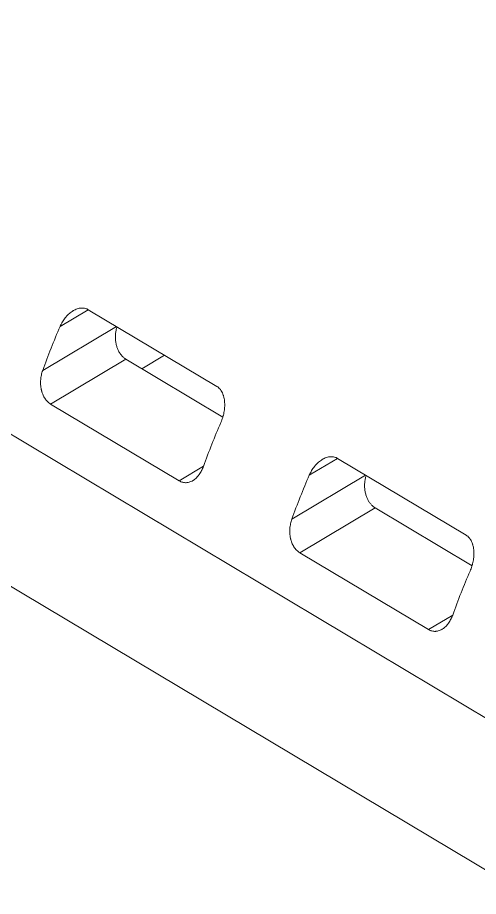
# Model space of a CAD drawing. Header units: millimetres. Extents: x 7939 to 8557, y 3805 to 4021.
# Drawn here: x 8355.13 to 8374.74, y 3808.26 to 3845.66 of the extents above; entities that cross this region are included whole.
import ezdxf

# ---------------------------------------------------------------- set-up
doc = ezdxf.new("R2010")
doc.units = ezdxf.units.MM
doc.layers.add('linea_gruesa', color=1, linetype='Continuous', lineweight=40)

msp = doc.modelspace()

# ---------------------------------------------------------------- linework, layer by layer
at = {"layer": 'linea_gruesa', "linetype": 'Continuous', "lineweight": 15, "extrusion": (-0.253745, -3.38569e-15, 0.967271)}
for p, q in [((8375.301, 3815.708, 91.105), (8313.744, 3852.446, 74.957)), ((8315.378, 3844.999, 75.385), (8376.935, 3808.261, 91.533)), ((8356.945, 3832.517, 86.289), (8358.139, 3833.229, 86.603)), ((8363.61, 3829.964, 88.038), (8358.139, 3833.229, 86.603)), ((8356.203, 3830.645, 86.095), (8359.336, 3832.515, 86.917)), ((8356.538, 3829.212, 86.183), (8359.742, 3831.124, 87.023)), ((8359.742, 3831.124, 87.023), (8363.866, 3828.662, 88.105)), ((8360.426, 3830.715, 87.203), (8361.389, 3831.29, 87.455)), ((8356.538, 3829.212, 86.183), (8362.01, 3825.946, 87.618)), ((8367.546, 3826.189, 89.07), (8368.74, 3826.902, 89.384)), ((8374.212, 3823.637, 90.819), (8368.74, 3826.902, 89.384)), ((8362.01, 3825.946, 87.618), (8363.043, 3826.563, 87.889)), ((8366.805, 3824.318, 88.876), (8369.937, 3826.188, 89.698)), ((8367.139, 3822.885, 88.964), (8370.343, 3824.797, 89.804)), ((8370.343, 3824.797, 89.804), (8374.468, 3822.335, 90.886)), ((8367.139, 3822.885, 88.964), (8372.611, 3819.619, 90.399)), ((8372.611, 3819.619, 90.399), (8373.644, 3820.236, 90.67))]:
    msp.add_line(p, q, dxfattribs=at)
for centre, radius, start, end in [((-3819.617, 8134.144, -2037.069), 31.573, 245.8859, 249.5569), ((-3815.517, 8141.259, -2037.069), 31.62, 245.8886, 249.5542), ((-3813.29, 8145.104, -2037.069), 31.573, 245.8859, 249.5569), ((-3809.19, 8152.219, -2037.069), 31.62, 245.8886, 249.5542)]:
    msp.add_arc(centre, radius, start, end, dxfattribs=at)
at = {"layer": 'linea_gruesa', "linetype": 'Continuous', "lineweight": 15}
for points, knots in [([(8358.139, 3833.229, 86.603), (8358.132, 3833.233, 86.601), (8358.126, 3833.237, 86.599), (8358.113, 3833.244, 86.596), (8358.107, 3833.247, 86.594), (8358.087, 3833.257, 86.589), (8358.073, 3833.262, 86.585), (8358.033, 3833.278, 86.575), (8358.005, 3833.285, 86.567), (8357.962, 3833.294, 86.556), (8357.948, 3833.296, 86.552), (8357.926, 3833.298, 86.547), (8357.919, 3833.299, 86.545), (8357.904, 3833.3, 86.541), (8357.897, 3833.3, 86.539), (8357.86, 3833.301, 86.529), (8357.83, 3833.299, 86.522), (8357.771, 3833.292, 86.506), (8357.742, 3833.286, 86.498), (8357.682, 3833.27, 86.483), (8357.653, 3833.26, 86.475), (8357.595, 3833.236, 86.46), (8357.567, 3833.223, 86.453), (8357.525, 3833.201, 86.441), (8357.511, 3833.193, 86.438), (8357.49, 3833.18, 86.432), (8357.483, 3833.176, 86.431), (8357.469, 3833.167, 86.427), (8357.462, 3833.163, 86.425), (8357.428, 3833.14, 86.416), (8357.402, 3833.121, 86.409), (8357.35, 3833.079, 86.396), (8357.325, 3833.057, 86.389), (8357.276, 3833.011, 86.376), (8357.252, 3832.987, 86.37), (8357.223, 3832.955, 86.362), (8357.217, 3832.949, 86.361), (8357.206, 3832.936, 86.358), (8357.2, 3832.929, 86.356), (8357.184, 3832.909, 86.352), (8357.173, 3832.896, 86.349), (8357.14, 3832.855, 86.341), (8357.12, 3832.827, 86.335), (8357.08, 3832.769, 86.325), (8357.061, 3832.74, 86.32), (8357.025, 3832.679, 86.31), (8357.008, 3832.647, 86.306), (8356.987, 3832.607, 86.3), (8356.983, 3832.599, 86.299), (8356.975, 3832.583, 86.297), (8356.967, 3832.566, 86.295), (8356.96, 3832.55, 86.293), (8356.954, 3832.537, 86.292), (8356.951, 3832.531, 86.291), (8356.949, 3832.525, 86.29), (8356.947, 3832.521, 86.29), (8356.946, 3832.519, 86.29), (8356.945, 3832.517, 86.289)], [0, 0, 0, 0, 0.015625, 0.015625, 0.03125, 0.03125, 0.0625, 0.0625, 0.125, 0.125, 0.15625, 0.15625, 0.171875, 0.171875, 0.1875, 0.1875, 0.25, 0.25, 0.3125, 0.3125, 0.375, 0.375, 0.4375, 0.4375, 0.46875, 0.46875, 0.484375, 0.484375, 0.5, 0.5, 0.5625, 0.5625, 0.625, 0.625, 0.6875, 0.6875, 0.703125, 0.703125, 0.71875, 0.71875, 0.75, 0.75, 0.8125, 0.8125, 0.875, 0.875, 0.9375, 0.9375, 0.953125, 0.953125, 0.96875, 0.984375, 0.984375, 0.992188, 0.996094, 0.996094, 1, 1, 1, 1]), ([(8359.361, 3832.5, 86.923), (8359.358, 3832.487, 86.922), (8359.346, 3832.45, 86.919), (8359.33, 3832.385, 86.915), (8359.315, 3832.307, 86.911), (8359.304, 3832.227, 86.908), (8359.297, 3832.147, 86.906), (8359.295, 3832.066, 86.906), (8359.298, 3831.985, 86.906), (8359.304, 3831.904, 86.908), (8359.316, 3831.824, 86.911), (8359.332, 3831.747, 86.915), (8359.351, 3831.674, 86.921), (8359.374, 3831.604, 86.927), (8359.401, 3831.537, 86.934), (8359.431, 3831.472, 86.942), (8359.464, 3831.413, 86.95), (8359.499, 3831.359, 86.959), (8359.535, 3831.31, 86.969), (8359.573, 3831.264, 86.979), (8359.614, 3831.222, 86.989), (8359.656, 3831.184, 87), (8359.698, 3831.151, 87.012), (8359.727, 3831.133, 87.019), (8359.742, 3831.124, 87.023)], [0, 0, 0, 0, 0.02511, 0.075355, 0.125649, 0.175878, 0.225941, 0.276185, 0.326635, 0.37714, 0.427561, 0.47778, 0.524116, 0.570648, 0.617235, 0.663744, 0.710062, 0.752058, 0.794219, 0.836431, 0.878583, 0.920572, 0.960286, 1, 1, 1, 1]), ([(8356.203, 3830.645, 86.095), (8356.192, 3830.613, 86.092), (8356.181, 3830.581, 86.089), (8356.163, 3830.515, 86.084), (8356.154, 3830.482, 86.082), (8356.14, 3830.415, 86.078), (8356.134, 3830.381, 86.077), (8356.124, 3830.313, 86.074), (8356.12, 3830.278, 86.073), (8356.116, 3830.226, 86.072), (8356.115, 3830.208, 86.072), (8356.114, 3830.174, 86.071), (8356.113, 3830.156, 86.071), (8356.113, 3830.104, 86.071), (8356.114, 3830.07, 86.071), (8356.118, 3830.001, 86.072), (8356.121, 3829.967, 86.073), (8356.131, 3829.898, 86.076), (8356.137, 3829.864, 86.077), (8356.146, 3829.822, 86.08), (8356.148, 3829.814, 86.08), (8356.152, 3829.797, 86.081), (8356.154, 3829.789, 86.082), (8356.16, 3829.764, 86.083), (8356.164, 3829.748, 86.085), (8356.179, 3829.699, 86.088), (8356.19, 3829.668, 86.091), (8356.214, 3829.606, 86.098), (8356.227, 3829.577, 86.101), (8356.249, 3829.533, 86.107), (8356.257, 3829.519, 86.109), (8356.269, 3829.498, 86.112), (8356.273, 3829.491, 86.113), (8356.281, 3829.477, 86.115), (8356.285, 3829.47, 86.116), (8356.306, 3829.436, 86.122), (8356.324, 3829.411, 86.126), (8356.362, 3829.363, 86.136), (8356.382, 3829.34, 86.142), (8356.423, 3829.298, 86.152), (8356.445, 3829.279, 86.158), (8356.49, 3829.242, 86.17), (8356.514, 3829.226, 86.176), (8356.538, 3829.212, 86.183)], [0, 0, 0, 0, 0.0625, 0.0625, 0.125, 0.125, 0.1875, 0.1875, 0.25, 0.25, 0.28125, 0.28125, 0.3125, 0.3125, 0.375, 0.375, 0.4375, 0.4375, 0.5, 0.5, 0.515625, 0.515625, 0.53125, 0.53125, 0.5625, 0.5625, 0.625, 0.625, 0.6875, 0.6875, 0.71875, 0.71875, 0.734375, 0.734375, 0.75, 0.75, 0.8125, 0.8125, 0.875, 0.875, 0.9375, 0.9375, 1, 1, 1, 1]), ([(8363.785, 3828.435, 88.084), (8363.799, 3828.468, 88.087), (8363.812, 3828.501, 88.091), (8363.837, 3828.57, 88.097), (8363.849, 3828.604, 88.101), (8363.865, 3828.657, 88.105), (8363.87, 3828.675, 88.106), (8363.878, 3828.701, 88.108), (8363.88, 3828.71, 88.109), (8363.885, 3828.728, 88.11), (8363.887, 3828.737, 88.111), (8363.898, 3828.782, 88.113), (8363.906, 3828.818, 88.115), (8363.92, 3828.889, 88.119), (8363.926, 3828.925, 88.121), (8363.935, 3828.997, 88.123), (8363.939, 3829.034, 88.124), (8363.944, 3829.106, 88.125), (8363.945, 3829.142, 88.126), (8363.945, 3829.188, 88.126), (8363.945, 3829.197, 88.126), (8363.945, 3829.215, 88.126), (8363.945, 3829.224, 88.126), (8363.944, 3829.251, 88.125), (8363.943, 3829.269, 88.125), (8363.94, 3829.322, 88.124), (8363.936, 3829.357, 88.123), (8363.927, 3829.427, 88.121), (8363.92, 3829.461, 88.119), (8363.909, 3829.511, 88.116), (8363.904, 3829.528, 88.115), (8363.897, 3829.553, 88.113), (8363.895, 3829.561, 88.113), (8363.89, 3829.577, 88.111), (8363.887, 3829.586, 88.111), (8363.874, 3829.626, 88.107), (8363.862, 3829.656, 88.104), (8363.834, 3829.716, 88.097), (8363.819, 3829.744, 88.093), (8363.798, 3829.778, 88.087), (8363.793, 3829.785, 88.086), (8363.787, 3829.795, 88.084), (8363.784, 3829.798, 88.084), (8363.78, 3829.804, 88.082), (8363.778, 3829.807, 88.082), (8363.766, 3829.823, 88.079), (8363.756, 3829.836, 88.076), (8363.726, 3829.871, 88.068), (8363.705, 3829.892, 88.063), (8363.66, 3829.931, 88.051), (8363.636, 3829.948, 88.045), (8363.61, 3829.964, 88.038)], [0, 0, 0, 0, 0.0625, 0.0625, 0.125, 0.125, 0.15625, 0.15625, 0.171875, 0.171875, 0.1875, 0.1875, 0.25, 0.25, 0.3125, 0.3125, 0.375, 0.375, 0.4375, 0.4375, 0.453125, 0.453125, 0.46875, 0.46875, 0.5, 0.5, 0.5625, 0.5625, 0.625, 0.625, 0.65625, 0.65625, 0.671875, 0.671875, 0.6875, 0.6875, 0.75, 0.75, 0.8125, 0.8125, 0.828125, 0.828125, 0.835937, 0.835937, 0.84375, 0.84375, 0.875, 0.875, 0.9375, 0.9375, 1, 1, 1, 1]), ([(8368.74, 3826.902, 89.384), (8368.734, 3826.906, 89.382), (8368.727, 3826.91, 89.38), (8368.714, 3826.917, 89.377), (8368.708, 3826.92, 89.375), (8368.688, 3826.929, 89.37), (8368.675, 3826.935, 89.366), (8368.634, 3826.95, 89.356), (8368.607, 3826.958, 89.349), (8368.564, 3826.966, 89.337), (8368.549, 3826.969, 89.334), (8368.527, 3826.971, 89.328), (8368.52, 3826.971, 89.326), (8368.505, 3826.972, 89.322), (8368.498, 3826.973, 89.32), (8368.461, 3826.974, 89.31), (8368.432, 3826.972, 89.303), (8368.373, 3826.964, 89.287), (8368.343, 3826.958, 89.279), (8368.284, 3826.943, 89.264), (8368.255, 3826.933, 89.256), (8368.197, 3826.909, 89.241), (8368.168, 3826.896, 89.234), (8368.126, 3826.873, 89.223), (8368.112, 3826.866, 89.219), (8368.091, 3826.853, 89.213), (8368.085, 3826.849, 89.212), (8368.071, 3826.84, 89.208), (8368.064, 3826.836, 89.206), (8368.03, 3826.813, 89.197), (8368.003, 3826.794, 89.19), (8367.952, 3826.752, 89.177), (8367.927, 3826.73, 89.17), (8367.878, 3826.684, 89.157), (8367.854, 3826.66, 89.151), (8367.825, 3826.628, 89.143), (8367.819, 3826.622, 89.142), (8367.807, 3826.609, 89.139), (8367.802, 3826.602, 89.137), (8367.785, 3826.582, 89.133), (8367.774, 3826.569, 89.13), (8367.742, 3826.528, 89.122), (8367.721, 3826.5, 89.116), (8367.682, 3826.442, 89.106), (8367.663, 3826.412, 89.101), (8367.626, 3826.351, 89.091), (8367.609, 3826.32, 89.087), (8367.589, 3826.28, 89.081), (8367.585, 3826.272, 89.08), (8367.577, 3826.256, 89.078), (8367.569, 3826.239, 89.076), (8367.561, 3826.223, 89.074), (8367.555, 3826.21, 89.073), (8367.553, 3826.204, 89.072), (8367.55, 3826.198, 89.071), (8367.548, 3826.194, 89.071), (8367.547, 3826.192, 89.071), (8367.546, 3826.189, 89.07)], [0, 0, 0, 0, 0.015625, 0.015625, 0.03125, 0.03125, 0.0625, 0.0625, 0.125, 0.125, 0.15625, 0.15625, 0.171875, 0.171875, 0.1875, 0.1875, 0.25, 0.25, 0.3125, 0.3125, 0.375, 0.375, 0.4375, 0.4375, 0.46875, 0.46875, 0.484375, 0.484375, 0.5, 0.5, 0.5625, 0.5625, 0.625, 0.625, 0.6875, 0.6875, 0.703125, 0.703125, 0.71875, 0.71875, 0.75, 0.75, 0.8125, 0.8125, 0.875, 0.875, 0.9375, 0.9375, 0.953125, 0.953125, 0.96875, 0.984375, 0.984375, 0.992188, 0.996094, 0.996094, 1, 1, 1, 1]), ([(8362.01, 3825.946, 87.618), (8362.033, 3825.932, 87.624), (8362.058, 3825.92, 87.631), (8362.107, 3825.899, 87.644), (8362.132, 3825.89, 87.65), (8362.184, 3825.877, 87.664), (8362.21, 3825.872, 87.67), (8362.261, 3825.867, 87.684), (8362.287, 3825.866, 87.691), (8362.326, 3825.868, 87.701), (8362.339, 3825.869, 87.704), (8362.358, 3825.871, 87.709), (8362.365, 3825.872, 87.711), (8362.378, 3825.874, 87.714), (8362.384, 3825.876, 87.716), (8362.416, 3825.882, 87.725), (8362.442, 3825.889, 87.731), (8362.492, 3825.906, 87.745), (8362.517, 3825.916, 87.751), (8362.553, 3825.934, 87.761), (8362.565, 3825.94, 87.764), (8362.583, 3825.951, 87.768), (8362.589, 3825.954, 87.77), (8362.601, 3825.961, 87.773), (8362.607, 3825.965, 87.775), (8362.637, 3825.984, 87.782), (8362.66, 3826.001, 87.788), (8362.704, 3826.037, 87.8), (8362.726, 3826.056, 87.806), (8362.768, 3826.098, 87.817), (8362.788, 3826.12, 87.822), (8362.813, 3826.149, 87.829), (8362.817, 3826.155, 87.83), (8362.827, 3826.167, 87.832), (8362.832, 3826.173, 87.834), (8362.846, 3826.191, 87.837), (8362.855, 3826.204, 87.84), (8362.883, 3826.242, 87.847), (8362.9, 3826.268, 87.852), (8362.933, 3826.323, 87.86), (8362.949, 3826.351, 87.864), (8362.971, 3826.394, 87.87), (8362.978, 3826.409, 87.872), (8362.989, 3826.432, 87.875), (8362.992, 3826.439, 87.876), (8362.999, 3826.454, 87.878), (8363.003, 3826.462, 87.878), (8363.019, 3826.5, 87.883), (8363.031, 3826.531, 87.886), (8363.043, 3826.563, 87.889)], [0, 0, 0, 0, 0.0625, 0.0625, 0.125, 0.125, 0.1875, 0.1875, 0.25, 0.25, 0.28125, 0.28125, 0.296875, 0.296875, 0.3125, 0.3125, 0.375, 0.375, 0.4375, 0.4375, 0.46875, 0.46875, 0.484375, 0.484375, 0.5, 0.5, 0.5625, 0.5625, 0.625, 0.625, 0.6875, 0.6875, 0.703125, 0.703125, 0.71875, 0.71875, 0.75, 0.75, 0.8125, 0.8125, 0.875, 0.875, 0.90625, 0.90625, 0.921875, 0.921875, 0.9375, 0.9375, 1, 1, 1, 1]), ([(8369.963, 3826.172, 89.704), (8369.959, 3826.16, 89.703), (8369.947, 3826.123, 89.7), (8369.932, 3826.058, 89.696), (8369.916, 3825.98, 89.692), (8369.905, 3825.9, 89.689), (8369.899, 3825.82, 89.687), (8369.897, 3825.739, 89.687), (8369.899, 3825.658, 89.688), (8369.906, 3825.577, 89.689), (8369.917, 3825.496, 89.692), (8369.933, 3825.42, 89.697), (8369.953, 3825.346, 89.702), (8369.976, 3825.277, 89.708), (8370.002, 3825.21, 89.715), (8370.033, 3825.145, 89.723), (8370.065, 3825.086, 89.731), (8370.1, 3825.032, 89.74), (8370.136, 3824.983, 89.75), (8370.175, 3824.937, 89.76), (8370.215, 3824.894, 89.771), (8370.257, 3824.857, 89.782), (8370.3, 3824.824, 89.793), (8370.329, 3824.806, 89.8), (8370.343, 3824.797, 89.804)], [0, 0, 0, 0, 0.02511, 0.075355, 0.125649, 0.175878, 0.225941, 0.276185, 0.326635, 0.37714, 0.427561, 0.47778, 0.524116, 0.570648, 0.617235, 0.663744, 0.710062, 0.752058, 0.794219, 0.836431, 0.878583, 0.920572, 0.960286, 1, 1, 1, 1]), ([(8366.805, 3824.318, 88.876), (8366.793, 3824.286, 88.873), (8366.783, 3824.253, 88.87), (8366.764, 3824.188, 88.865), (8366.756, 3824.155, 88.863), (8366.741, 3824.088, 88.859), (8366.735, 3824.054, 88.858), (8366.725, 3823.986, 88.855), (8366.721, 3823.951, 88.854), (8366.717, 3823.899, 88.853), (8366.716, 3823.881, 88.853), (8366.715, 3823.846, 88.852), (8366.715, 3823.829, 88.852), (8366.714, 3823.777, 88.852), (8366.715, 3823.742, 88.852), (8366.719, 3823.674, 88.854), (8366.723, 3823.639, 88.854), (8366.732, 3823.571, 88.857), (8366.738, 3823.537, 88.858), (8366.747, 3823.495, 88.861), (8366.749, 3823.487, 88.861), (8366.753, 3823.47, 88.862), (8366.755, 3823.461, 88.863), (8366.761, 3823.437, 88.865), (8366.766, 3823.42, 88.866), (8366.78, 3823.372, 88.87), (8366.791, 3823.341, 88.872), (8366.816, 3823.279, 88.879), (8366.829, 3823.249, 88.882), (8366.851, 3823.206, 88.888), (8366.858, 3823.192, 88.89), (8366.87, 3823.17, 88.893), (8366.874, 3823.164, 88.894), (8366.882, 3823.15, 88.896), (8366.886, 3823.143, 88.897), (8366.908, 3823.109, 88.903), (8366.926, 3823.084, 88.908), (8366.963, 3823.036, 88.917), (8366.983, 3823.013, 88.923), (8367.025, 3822.971, 88.934), (8367.046, 3822.951, 88.939), (8367.092, 3822.915, 88.951), (8367.115, 3822.899, 88.957), (8367.139, 3822.885, 88.964)], [0, 0, 0, 0, 0.0625, 0.0625, 0.125, 0.125, 0.1875, 0.1875, 0.25, 0.25, 0.28125, 0.28125, 0.3125, 0.3125, 0.375, 0.375, 0.4375, 0.4375, 0.5, 0.5, 0.515625, 0.515625, 0.53125, 0.53125, 0.5625, 0.5625, 0.625, 0.625, 0.6875, 0.6875, 0.71875, 0.71875, 0.734375, 0.734375, 0.75, 0.75, 0.8125, 0.8125, 0.875, 0.875, 0.9375, 0.9375, 1, 1, 1, 1]), ([(8374.386, 3822.107, 90.865), (8374.4, 3822.141, 90.868), (8374.414, 3822.174, 90.872), (8374.439, 3822.242, 90.879), (8374.451, 3822.277, 90.882), (8374.467, 3822.33, 90.886), (8374.472, 3822.347, 90.887), (8374.479, 3822.374, 90.889), (8374.482, 3822.383, 90.89), (8374.486, 3822.401, 90.891), (8374.489, 3822.41, 90.892), (8374.5, 3822.455, 90.895), (8374.508, 3822.49, 90.897), (8374.521, 3822.562, 90.9), (8374.527, 3822.598, 90.902), (8374.536, 3822.67, 90.904), (8374.54, 3822.706, 90.905), (8374.545, 3822.779, 90.906), (8374.547, 3822.815, 90.907), (8374.547, 3822.861, 90.907), (8374.547, 3822.87, 90.907), (8374.547, 3822.888, 90.907), (8374.546, 3822.897, 90.907), (8374.546, 3822.924, 90.907), (8374.545, 3822.942, 90.906), (8374.541, 3822.995, 90.905), (8374.538, 3823.03, 90.905), (8374.528, 3823.1, 90.902), (8374.522, 3823.134, 90.9), (8374.51, 3823.184, 90.897), (8374.506, 3823.201, 90.896), (8374.499, 3823.226, 90.894), (8374.496, 3823.234, 90.894), (8374.491, 3823.25, 90.892), (8374.489, 3823.258, 90.892), (8374.475, 3823.298, 90.888), (8374.463, 3823.329, 90.885), (8374.436, 3823.388, 90.878), (8374.42, 3823.417, 90.874), (8374.399, 3823.451, 90.868), (8374.395, 3823.457, 90.867), (8374.388, 3823.467, 90.865), (8374.386, 3823.471, 90.865), (8374.381, 3823.477, 90.863), (8374.379, 3823.48, 90.863), (8374.367, 3823.496, 90.86), (8374.358, 3823.508, 90.857), (8374.328, 3823.544, 90.849), (8374.307, 3823.565, 90.844), (8374.261, 3823.604, 90.832), (8374.237, 3823.621, 90.826), (8374.212, 3823.637, 90.819)], [0, 0, 0, 0, 0.0625, 0.0625, 0.125, 0.125, 0.15625, 0.15625, 0.171875, 0.171875, 0.1875, 0.1875, 0.25, 0.25, 0.3125, 0.3125, 0.375, 0.375, 0.4375, 0.4375, 0.453125, 0.453125, 0.46875, 0.46875, 0.5, 0.5, 0.5625, 0.5625, 0.625, 0.625, 0.65625, 0.65625, 0.671875, 0.671875, 0.6875, 0.6875, 0.75, 0.75, 0.8125, 0.8125, 0.828125, 0.828125, 0.835937, 0.835937, 0.84375, 0.84375, 0.875, 0.875, 0.9375, 0.9375, 1, 1, 1, 1]), ([(8372.611, 3819.619, 90.399), (8372.635, 3819.605, 90.405), (8372.659, 3819.593, 90.412), (8372.708, 3819.572, 90.425), (8372.734, 3819.563, 90.431), (8372.785, 3819.55, 90.445), (8372.811, 3819.545, 90.452), (8372.863, 3819.54, 90.465), (8372.888, 3819.539, 90.472), (8372.927, 3819.541, 90.482), (8372.94, 3819.542, 90.485), (8372.96, 3819.544, 90.49), (8372.966, 3819.545, 90.492), (8372.979, 3819.547, 90.496), (8372.986, 3819.548, 90.497), (8373.018, 3819.555, 90.506), (8373.043, 3819.561, 90.512), (8373.093, 3819.579, 90.526), (8373.118, 3819.589, 90.532), (8373.155, 3819.607, 90.542), (8373.167, 3819.613, 90.545), (8373.185, 3819.623, 90.55), (8373.191, 3819.627, 90.551), (8373.203, 3819.634, 90.554), (8373.209, 3819.638, 90.556), (8373.238, 3819.657, 90.564), (8373.261, 3819.674, 90.57), (8373.305, 3819.71, 90.581), (8373.327, 3819.729, 90.587), (8373.369, 3819.771, 90.598), (8373.389, 3819.793, 90.603), (8373.414, 3819.822, 90.61), (8373.419, 3819.828, 90.611), (8373.429, 3819.84, 90.614), (8373.433, 3819.846, 90.615), (8373.448, 3819.864, 90.619), (8373.457, 3819.877, 90.621), (8373.484, 3819.915, 90.628), (8373.501, 3819.941, 90.633), (8373.534, 3819.996, 90.641), (8373.55, 3820.024, 90.645), (8373.572, 3820.067, 90.651), (8373.58, 3820.082, 90.653), (8373.59, 3820.104, 90.656), (8373.594, 3820.112, 90.657), (8373.601, 3820.127, 90.659), (8373.604, 3820.135, 90.66), (8373.621, 3820.173, 90.664), (8373.633, 3820.204, 90.667), (8373.644, 3820.236, 90.67)], [0, 0, 0, 0, 0.0625, 0.0625, 0.125, 0.125, 0.1875, 0.1875, 0.25, 0.25, 0.28125, 0.28125, 0.296875, 0.296875, 0.3125, 0.3125, 0.375, 0.375, 0.4375, 0.4375, 0.46875, 0.46875, 0.484375, 0.484375, 0.5, 0.5, 0.5625, 0.5625, 0.625, 0.625, 0.6875, 0.6875, 0.703125, 0.703125, 0.71875, 0.71875, 0.75, 0.75, 0.8125, 0.8125, 0.875, 0.875, 0.90625, 0.90625, 0.921875, 0.921875, 0.9375, 0.9375, 1, 1, 1, 1])]:
    msp.add_open_spline(points, degree=3, knots=knots, dxfattribs=at)

doc.saveas('drawing.dxf')
